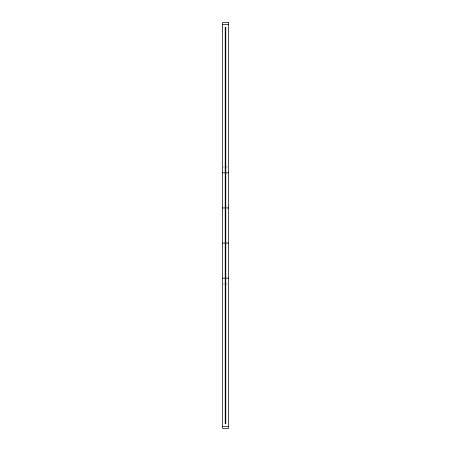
<?xml version="1.0" encoding="UTF-8"?>
<svg xmlns="http://www.w3.org/2000/svg" width="451" height="451" viewBox="0 0 451 451"><rect width="100%" height="100%" fill="white"/><g stroke="black" fill="none" stroke-linecap="round" stroke-linejoin="round"><path stroke-width="0.34" stroke-dasharray="2.25 1.69" d="M223.222 166.983L224.525 166.983M225.173 166.983L227.778 166.983M223.222 284.017L224.525 284.017M225.173 284.017L227.778 284.017"/><path stroke-width="0.68" d="M225.207 27.584L225.5 27.167L225.782 27.477L225.793 423.416L225.5 423.833L225.207 423.416L225.207 27.584L225.291 27.883M225.793 27.584L225.709 27.883M225.207 423.416L225.291 423.117M222.574 24.585L228.426 24.585M222.574 172.834L228.426 172.834M222.574 207.945L228.426 207.945M222.574 243.055L228.426 243.055M222.574 278.166L228.426 278.166M222.574 426.415L228.426 426.415M225.709 423.117L225.793 423.416M228.426 22.55L222.574 22.55L222.574 428.45L228.426 428.45L228.426 22.55"/></g></svg>
